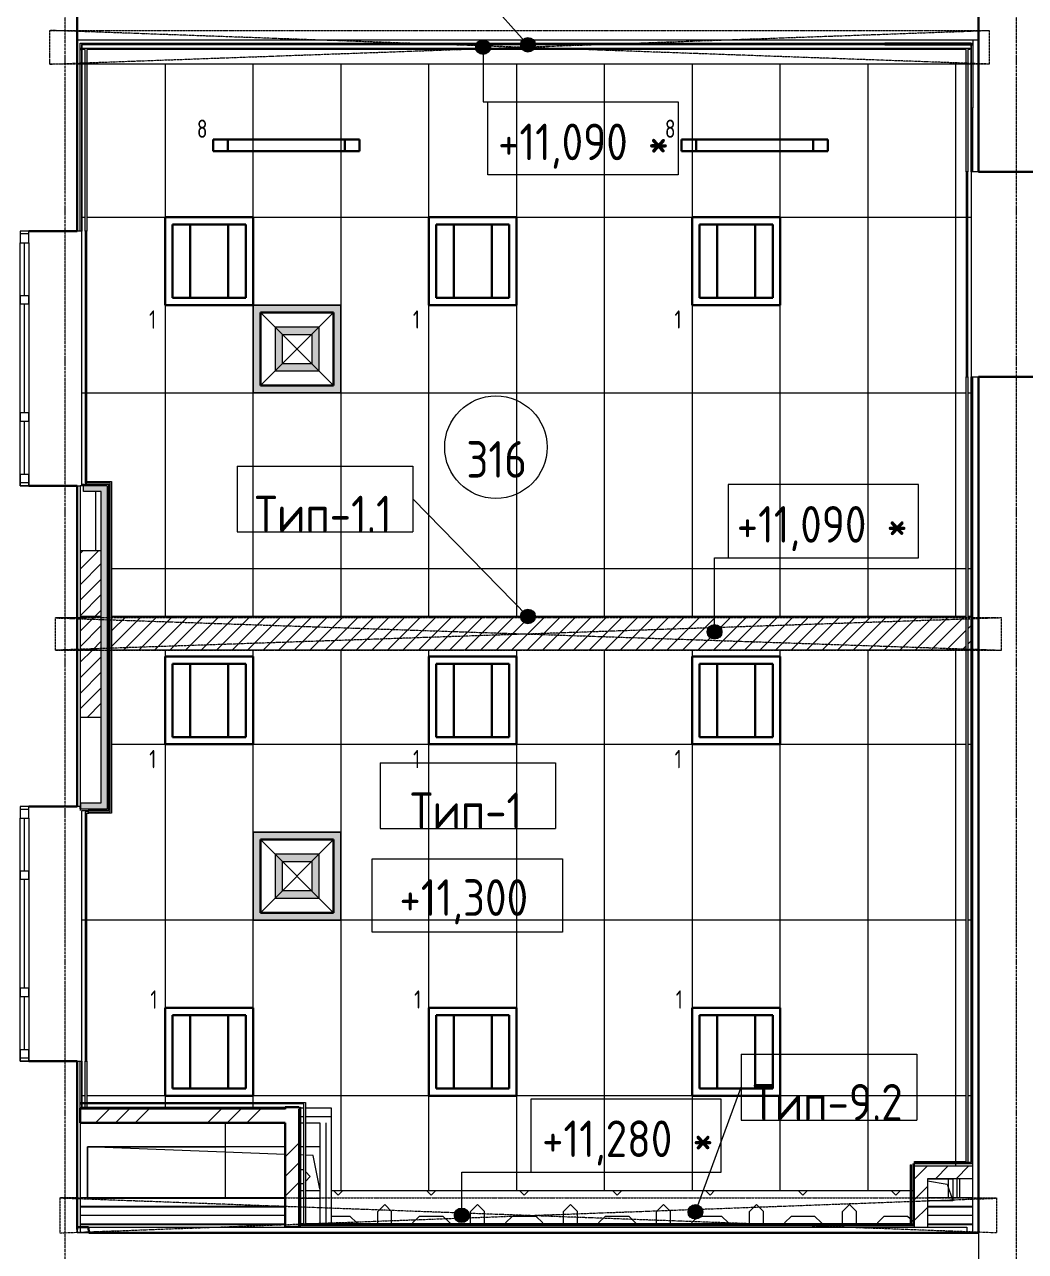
# Model space of a CAD drawing. Header units: millimetres. Extents: x -10438 to 68527, y -5058 to 44223.
# Drawn here: x -6778 to 60, y 20443 to 28824 of the extents above; entities that cross this region are included whole.
import ezdxf

# ---------------------------------------------------------------- set-up
doc = ezdxf.new("R2010")
doc.units = ezdxf.units.MM
for name, pattern in [('ADSK_Линия сетки', [25, 20, -2.5, 0, -2.5]), ('ADSK_Штрих_ш3 п1_5', [4.5, 3, -1.5]), ('ADSK_Штрихпунктирная 2 точки_ш15 п1_5 п1_5 п1_5', [19.5, 15, -1.5, 0, -1.5, 0, -1.5])]:
    doc.linetypes.add(name, pattern=pattern)
for name, color, linetype, lineweight in [('_ Окна', 7, 'Continuous', 9), ('Аннотация', 7, 'Continuous', 20), ('Каркас', 7, 'Continuous', 18), ('Марки', 7, 'Continuous', 20), ('Марки помещений', 7, 'Continuous', 20), ('Обобщенные модели', 7, 'Continuous', 18), ('Окна', 7, 'Continuous', 9), ('Оси', 7, 'Continuous', 9), ('Отметки', 7, 'Continuous', 9), ('Перекрытие', 7, 'Continuous', 18), ('Потолки', 7, 'Continuous', 9), ('Потолки штриховка', 7, 'Continuous', 9), ('Стены внутренние', 7, 'Continuous', 18), ('Стены наружные', 7, 'Continuous', 18), ('Стены несущие', 7, 'Continuous', 30), ('Стены отделка', 7, 'Continuous', 30), ('Стены перегородки', 7, 'Continuous', 30), ('Стены штриховка', 7, 'Continuous', 9), ('Узлы', 7, 'Continuous', 18)]:
    doc.layers.add(name, color=color, linetype=linetype, lineweight=lineweight)
doc.layers.add('Линии', color=7, linetype='Continuous', lineweight=9, true_color=0x00a600)
doc.styles.add('GOST Common_1', font='GOST_Common.ttf', dxfattribs={"width": 0.9, "height": 250})
doc.styles.add('GOST Common_2', font='GOST_Common.ttf', dxfattribs={"width": 0.9, "height": 250})
doc.styles.add('GOST Common_4', font='GOST_Common.ttf', dxfattribs={"width": 0.8, "height": 350})
doc.styles.add('GOST Common_B', font='', dxfattribs={"width": 0.9, "height": 250})
doc.styles.get('GOST Common_B').set_extended_font_data('GOST Common', bold=True)
pattern_1 = [(45, (0, 0), (-381.661, 381.661), []), (45, (134.94, 0), (0, 763.322), []), (45, (-134.94, 0), (0, 763.322), [])]
pattern_2 = [(45, (0, 0), (-53.033, 53.033), [])]
pattern_3 = [(45, (0, 0), (0, 635), [67.352, -381.661]), (0, (47.62, 47.62), (317.5, 317.5), [158.75, -476.25]), (315, (206.38, 47.62), (635, 0), [67.352, -381.661]), (225, (254, 0), (0, -635), [67.352, -381.661]), (0, (47.62, -47.62), (317.5, 317.5), [158.75, -476.25]), (315, (0, 0), (635, 0), [67.352, -381.661]), (90, (396.88, -79.38), (-317.5, 317.5), [158.75, -476.25]), (45, (396.88, 79.38), (0, 635), [67.352, -381.661]), (45, (444.5, -127), (0, 635), [67.352, -381.661]), (90, (492.12, -79.38), (-317.5, 317.5), [158.75, -476.25]), (315, (396.88, -79.38), (635, 0), [67.352, -381.661]), (315, (444.5, 127), (635, 0), [67.352, -381.661])]
pattern_4 = [(45, (0, 0), (-70.7107, 70.7107), [])]

# ---------------------------------------------------------------- blocks, each defined once
blk = doc.blocks.new('GM_Отверстие прямоугольное _в плите_ - Отверстие-1400775-План потолков 3-го этажа')
at = {"layer": 'Обобщенные модели'}
for p, q in [((-75, -47.6), (-75, 125)), ((-75, 125), (75, 125)), ((-75, 95.4), (-75, 125)), ((-75, 125), (54.6, 125)), ((-61.3, -47.6), (-37.5, 87.5)), ((-37.5, 87.5), (75, 125)), ((75, 125), (75, -47.6))]:
    blk.add_line(p, q, dxfattribs=at)
blk = doc.blocks.new('окно трехпол с фрамугой - 1700-2320_h_ _нов_-2116850-План потолков 3-го этажа')
at = {"layer": '_ Окна', "lineweight": 18}
for p, q in [((-870, 75), (-870, 135)), ((-870, 135), (-790, 135)), ((-790, 135), (-790, 75)), ((-430, 75), (-430, 135)), ((-430, 135), (-370, 135)), ((-370, 135), (-370, 75)), ((370, 75), (370, 135)), ((370, 135), (430, 135)), ((430, 135), (430, 75)), ((790, 135), (790, 75)), ((870, 135), (790, 135)), ((870, 75), (870, 135)), ((-790, 75), (-870, 75)), ((-370, 75), (-430, 75)), ((430, 75), (370, 75)), ((790, 75), (870, 75))]:
    blk.add_line(p, q, dxfattribs=at)
at = {"layer": '_ Окна'}
for p, q in [((-850, 75), (-850, 135)), ((-790, 105), (-430, 105)), ((-370, 105), (370, 105)), ((430, 105), (790, 105)), ((850, 75), (850, 135))]:
    blk.add_line(p, q, dxfattribs=at)
at = {"layer": 'Окна'}
for p, q in [((-870, 135), (-870, 75)), ((-790, 135), (-870, 135)), ((-790, 135), (-430, 135)), ((-370, 135), (-430, 135)), ((-370, 135), (370, 135)), ((430, 135), (370, 135)), ((430, 135), (790, 135)), ((870, 135), (790, 135)), ((870, 75), (870, 135)), ((-870, 75), (-790, 75)), ((-430, 75), (-790, 75)), ((-430, 75), (-370, 75)), ((370, 75), (-370, 75)), ((370, 75), (430, 75)), ((790, 75), (430, 75)), ((790, 75), (870, 75))]:
    blk.add_line(p, q, dxfattribs=at)
blk = doc.blocks.new('окно трехпол с фрамугой - 1700-2320_h_ _нов_-2116569-План потолков 3-го этажа')
at = {"layer": '_ Окна', "lineweight": 18}
for p, q in [((-870, 75), (-870, 135)), ((-870, 135), (-790, 135)), ((-790, 135), (-790, 75)), ((-430, 75), (-430, 135)), ((-430, 135), (-370, 135)), ((-370, 135), (-370, 75)), ((370, 75), (370, 135)), ((370, 135), (430, 135)), ((430, 135), (430, 75)), ((790, 135), (790, 75)), ((870, 135), (790, 135)), ((870, 75), (870, 135)), ((-790, 75), (-870, 75)), ((-370, 75), (-430, 75)), ((430, 75), (370, 75)), ((790, 75), (870, 75))]:
    blk.add_line(p, q, dxfattribs=at)
at = {"layer": '_ Окна'}
for p, q in [((-850, 75), (-850, 135)), ((-790, 105), (-430, 105)), ((-370, 105), (370, 105)), ((430, 105), (790, 105)), ((850, 75), (850, 135))]:
    blk.add_line(p, q, dxfattribs=at)
at = {"layer": 'Окна'}
for p, q in [((-870, 135), (-870, 75)), ((-790, 135), (-870, 135)), ((-790, 135), (-430, 135)), ((-370, 135), (-430, 135)), ((-370, 135), (370, 135)), ((430, 135), (370, 135)), ((430, 135), (790, 135)), ((870, 135), (790, 135)), ((870, 75), (870, 135)), ((-870, 75), (-790, 75)), ((-430, 75), (-790, 75)), ((-430, 75), (-370, 75)), ((370, 75), (-370, 75)), ((370, 75), (430, 75)), ((790, 75), (430, 75)), ((790, 75), (870, 75))]:
    blk.add_line(p, q, dxfattribs=at)
blk = doc.blocks.new('ADSK_Балка_Двутавр_ТипБ_АСТО20-93 - б2 120Х270н-2533727-План потолков 3-го этажа')
at = {"layer": 'Каркас'}
for p, q in [((-2676.1, 2.7), (-2986.1, 2.7)), ((3111.7, 2.7), (1711.7, 2.7)), ((-2676.1, -2.8), (-2986.1, -2.8)), ((3111.7, -2.8), (1711.7, -2.8))]:
    blk.add_line(p, q, dxfattribs=at)
blk = doc.blocks.new('ADSK_Балка_Двутавр_ТипБ_АСТО20-93 - б2 120Х270н-2533728-План потолков 3-го этажа')
at = {"layer": 'Каркас'}
for p, q in [((-2676.1, 2.7), (-2986.1, 2.7)), ((-2568.1, 2.7), (-2576.1, 2.7)), ((3111.7, 2.7), (1711.7, 2.7)), ((-2676.1, -2.8), (-2986.1, -2.8)), ((3111.7, -2.8), (1711.7, -2.8))]:
    blk.add_line(p, q, dxfattribs=at)
blk = doc.blocks.new('GM_Отверстие прямоугольное _в плите_ - Отверстие-6226365-План потолков 3-го этажа')
at = {"layer": 'Обобщенные модели'}
for p, q in [((-689, 175), (-787.4, 175)), ((-656, 175), (-679, 175)), ((800, 175), (-550, 175)), ((800, -175), (800, 175)), ((800, 172.6), (800, -175)), ((-787.4, 111.8), (-741.7, -116.7)), ((-741.7, -116.7), (-689, -118.7)), ((-679, -119), (-656, -119.9)), ((-550, -123.9), (800, -175)), ((-787.4, -175), (-689, -175)), ((-679, -175), (-656, -175)), ((-550, -175), (800, -175)), ((800, -175), (-140.8, -175))]:
    blk.add_line(p, q, dxfattribs=at)
blk = doc.blocks.new('ADSK_Марка_Помещение_ОдноЗначение - Номер-159740-План потолков 3-го этажа')
at = {"layer": 'Марки помещений'}
blk.add_circle((0, 0), 3.5, dxfattribs=at)
blk = doc.blocks.new('Высотные отметки - Рамка-12095-План потолков 3-го этажа')
at = {"layer": 'Аннотация'}
for p, q in [((-6.5, 0), (-6.5, 5)), ((-6.5, 5), (6.5, 5)), ((6.5, 5), (6.5, 0)), ((6.5, 0), (-6.5, 0))]:
    blk.add_line(p, q, dxfattribs=at)
blk = doc.blocks.new('ADSK_Марка_Потолок - ADSK_Марка и Смещение от уровня-155896-План потолков 3-го этажа')
at = {"layer": 'Марки'}
for p, q in [((-6, 4.5), (-6, 0)), ((-6, 4.5), (6, 4.5)), ((6, 4.5), (6, 0)), ((-6, 0), (6, 0))]:
    blk.add_line(p, q, dxfattribs=at)

msp = doc.modelspace()

# ---------------------------------------------------------------- hatches: boundary and pattern name
at = {"layer": 'Марки'}
h = msp.add_hatch(color=256, dxfattribs=at)
edge = h.paths.add_edge_path()
edge.add_arc((-3338.894, 28685.307), 50, 0, 360)
h = msp.add_hatch(color=256, dxfattribs=at)
edge = h.paths.add_edge_path()
edge.add_arc((-3338.894, 24780.571), 50, 0, 360)
h = msp.add_hatch(color=256, dxfattribs=at)
edge = h.paths.add_edge_path()
edge.add_arc((-2195.234, 20713.986), 50, 0, 360)
at = {"layer": 'Отметки'}
h = msp.add_hatch(color=256, dxfattribs=at)
edge = h.paths.add_edge_path()
edge.add_arc((-3645.584, 28669.214), 50, 0, 360)
h = msp.add_hatch(color=256, dxfattribs=at)
edge = h.paths.add_edge_path()
edge.add_arc((-2063.582, 24675.612), 50, 0, 360)
h = msp.add_hatch(color=256, dxfattribs=at)
edge = h.paths.add_edge_path()
edge.add_arc((-3791.306, 20690.136), 50, 0, 360)
at = {"layer": 'Потолки штриховка', "lineweight": 18}
h = msp.add_hatch(dxfattribs=at)
h.set_pattern_fill('FP_15', color=256, style=0, pattern_type=2)
h.set_pattern_definition([(90, (-3416.2, 25107.3), (600, -4e-14), []), (0, (-3416.2, 25107.3), (0, -1200), [])])
h.paths.add_polyline_path([(-698, 21042.136), (-698, 21028.136), (-300, 21028.136), (-300, 21042.136), (-696.418, 21042.136)])
h.paths.add_polyline_path([(-718, 20860.136), (-710, 20860.136), (-710, 21042.136), (-698, 21042.136), (-698, 21058.136), (-345, 21058.136), (-345, 24550.571), (-6183.413, 24550.571), (-6183.413, 23436.794), (-6352.788, 23436.794), (-6352.788, 21461.201), (-4858.788, 21461.201), (-4858.788, 21422.201), (-4680.435, 21422.201), (-4680.435, 20860.136), (-728, 20860.136), (-728, 21034.136), (-718, 21034.136), (-718, 20940.136)])
h.paths.add_polyline_path([(-310, 21052.136), (-312, 21054.136), (-312, 21052.136)])
h.paths.add_polyline_path([(-312, 21054.136), (-312, 24550.571), (-335, 24550.571), (-335, 21054.136), (-327.308, 21054.136)])
h.paths.add_polyline_path([(-4868.788, 21422.201), (-4868.788, 21451.201), (-6352.788, 21451.201), (-6352.788, 21428.201), (-4893.788, 21428.201), (-4893.788, 21426.201), (-4891.788, 21426.201), (-4891.788, 21422.201)])
h.paths.add_polyline_path([(-6385.788, 21428.201), (-6362.788, 21428.201), (-6362.788, 21451.201), (-6385.788, 21451.201)])
h.paths.add_polyline_path([(-6385.788, 21426.201), (-6385.788, 21428.201), (-6387.788, 21426.201)])
h.paths.add_polyline_path([(-6362.788, 21461.201), (-6362.788, 23446.794), (-6193.413, 23446.794), (-6193.413, 24550.571), (-6201.413, 24550.571), (-6201.413, 23456.794), (-6203.413, 23456.794), (-6204.416, 23454.794), (-6385.788, 23454.794), (-6385.788, 21461.201)])
h.paths.add_polyline_path([(-312, 24780.571), (-312, 28553.534), (-335, 28553.534), (-335, 24780.571), (-327.308, 24780.571)])
h.paths.add_polyline_path([(-6183.413, 24780.571), (-345, 24780.571), (-345, 28553.534), (-6352.788, 28553.534), (-6352.788, 25703.256), (-6183.413, 25703.256), (-6183.413, 25113.634)])
h.paths.add_polyline_path([(-6193.413, 24780.571), (-6193.413, 25693.256), (-6362.788, 25693.256), (-6362.788, 28553.534), (-6385.788, 28553.534), (-6385.788, 25685.256), (-6203.413, 25685.256), (-6203.413, 25683.256), (-6201.413, 25683.256), (-6201.413, 24780.571)])
at = {"layer": 'Потолки штриховка', "lineweight": 18, "true_color": 0x787878}
h = msp.add_hatch(dxfattribs=at)
h.set_pattern_fill('FP_50', color=8, style=0, pattern_type=2)
h.set_pattern_definition(pattern_2)
h.paths.add_polyline_path([(-6397.788, 24090.571), (-6253.413, 24090.571), (-6253.413, 24550.571), (-6397.788, 24550.571), (-6397.788, 24549.077)])
h.paths.add_polyline_path([(-6397.788, 24780.571), (-6253.413, 24780.571), (-6253.413, 25230.571), (-6397.788, 25230.571), (-6397.788, 25113.634)])
h = msp.add_hatch(dxfattribs=at)
h.set_pattern_fill('FP_50', color=8, style=0, pattern_type=2)
h.set_pattern_definition(pattern_2)
h.paths.add_polyline_path([(-6397.788, 24550.571), (-6253.413, 24550.571), (-6253.413, 24780.571), (-6397.788, 24780.571)])
h.paths.add_polyline_path([(-313.417, 24550.571), (-312, 24550.571), (-312, 24780.571), (-335, 24780.571), (-335, 24550.571), (-327.308, 24550.571)])
h.paths.add_polyline_path([(-6201.413, 24550.571), (-6193.413, 24550.571), (-6193.413, 24780.571), (-6201.413, 24780.571), (-6201.413, 24671.449)])
h.paths.add_polyline_path([(-1050.043, 24550.571), (-345, 24550.571), (-345, 24780.571), (-6183.413, 24780.571), (-6183.413, 24550.571), (-1446.959, 24550.571)])
at = {"layer": 'Потолки штриховка', "lineweight": 18}
h = msp.add_hatch(dxfattribs=at)
h.set_pattern_fill('FP_53', color=256, style=0, pattern_type=2)
h.set_pattern_definition(pattern_3)
h.paths.add_polyline_path([(-4868.788, 20860.136), (-4868.788, 21160.136), (-4891.788, 21160.136), (-4891.788, 20860.136)])
h.paths.add_polyline_path([(-4760.435, 20860.136), (-4760.435, 21160.136), (-4858.788, 21160.136), (-4858.788, 20860.136)])
h = msp.add_hatch(dxfattribs=at)
h.set_pattern_fill('FP_53', color=256, style=0, pattern_type=2)
h.set_pattern_definition(pattern_3)
h.paths.add_polyline_path([(-710, 20628.654), (-710, 20860.136), (-718, 20860.136), (-718, 20628.654)])
h.paths.add_polyline_path([(-1050.043, 20635.136), (-728, 20635.136), (-728, 20860.136), (-4680.435, 20860.136), (-4680.435, 20635.136), (-1323, 20635.136)])
h.paths.add_polyline_path([(-4868.788, 20635.136), (-4868.788, 20860.136), (-4891.788, 20860.136), (-4891.788, 20635.136)])
h.paths.add_polyline_path([(-4760.435, 20635.136), (-4760.435, 20860.136), (-4858.788, 20860.136), (-4858.788, 20635.136)])
at = {"layer": 'Стены внутренние'}
for points in [[(-6293.417, 25633.256), (-6253.413, 25633.256), (-6253.413, 25673.256), (-6373.918, 25673.256), (-6373.918, 25633.256)], [(-6213.413, 23506.794), (-6213.413, 25673.256), (-6253.413, 25673.256), (-6253.413, 23506.794)], [(-6253.413, 23466.794), (-6213.413, 23466.794), (-6213.413, 23506.794), (-6394.252, 23506.794), (-6394.252, 23466.794)]]:
    msp.add_hatch(color=256, dxfattribs=at).paths.add_polyline_path(points)
at = {"layer": 'Стены внутренние', "lineweight": 9}
h = msp.add_hatch(dxfattribs=at)
h.set_pattern_fill('FP_1', color=256, style=0, pattern_type=2)
h.set_pattern_definition(pattern_1)
h.paths.add_polyline_path([(-5025.082, 21322.201), (-4997.788, 21322.201), (-4997.788, 21416.201), (-6352.788, 21422.201), (-6355.488, 21416.201), (-6385.788, 21416.201), (-6385.788, 21422.201), (-6397.788, 21422.201), (-6397.788, 21322.201), (-5386.449, 21322.201)])
h = msp.add_hatch(dxfattribs=at)
h.set_pattern_fill('FP_1', color=256, style=0, pattern_type=2)
h.set_pattern_definition(pattern_1)
h.paths.add_polyline_path([(-4901.722, 20612.201), (-4897.788, 20616.136), (-4897.788, 20622.136), (-4903.788, 20622.136), (-4903.788, 20633.76), (-4897.788, 20635.136), (-4897.788, 21416.201), (-4903.788, 21416.201), (-4903.788, 21428.201), (-4997.788, 21428.201), (-4997.788, 20612.201), (-4903.788, 20612.201)])
at = {"layer": 'Стены внутренние', "lineweight": 9, "true_color": 0x005b00}
h = msp.add_hatch(dxfattribs=at)
h.set_pattern_fill('FP_4', color=98, style=0, pattern_type=2)
h.set_pattern_definition(pattern_4)
h.paths.add_polyline_path([(-698, 20940.136), (-300, 20940.136), (-300.613, 21028.136), (-698, 21028.136), (-698, 21014.138)])
h = msp.add_hatch(dxfattribs=at)
h.set_pattern_fill('FP_4', color=98, style=0, pattern_type=2)
h.set_pattern_definition(pattern_4)
h.paths.add_polyline_path([(-698, 20610.136), (-610, 20610.136), (-610, 20940.136), (-698, 20940.136), (-698, 20620.136)])
at = {"layer": 'Узлы', "true_color": 0x939393}
h = msp.add_hatch(color=252, dxfattribs=at)
h.paths.add_polyline_path([(-5216.225, 26307.307), (-4616.225, 26307.307), (-4616.225, 26907.307), (-5216.225, 26907.307), (-5216.225, 26357.307)])
h.paths.add_polyline_path([(-4666.225, 26357.307), (-5166.225, 26357.307), (-5166.225, 26857.307), (-4666.225, 26857.307), (-4666.225, 26426.853)])
h.paths.add_polyline_path([(-5066.225, 26457.307), (-4766.225, 26457.307), (-4766.225, 26757.307), (-5066.225, 26757.307), (-5066.225, 26507.307)])
h.paths.add_polyline_path([(-5016.225, 26507.307), (-5016.225, 26707.307), (-4816.225, 26707.307), (-4816.225, 26507.307)])
h = msp.add_hatch(color=252, dxfattribs=at)
h.paths.add_polyline_path([(-5216.225, 22707.307), (-4616.225, 22707.307), (-4616.225, 23307.307), (-5216.225, 23307.307), (-5216.225, 22757.307)])
h.paths.add_polyline_path([(-5166.225, 22757.307), (-5166.225, 23257.307), (-4666.225, 23257.307), (-4666.225, 22757.307)])
h.paths.add_polyline_path([(-4816.225, 22857.307), (-4766.225, 22857.307), (-4766.225, 23157.307), (-5066.225, 23157.307), (-5066.225, 22857.307), (-5016.225, 22857.307)])
h.paths.add_polyline_path([(-5016.225, 22907.307), (-5016.225, 23107.307), (-4816.225, 23107.307), (-4816.225, 22907.307)])

# ---------------------------------------------------------------- linework, layer by layer
at = {"layer": 'Каркас', "color": 8, "linetype": 'ADSK_Штрих_ш3 п1_5', "lineweight": 9, "true_color": 0x808080}
for p, q in [((-6362.788, 28553.534), (-6385.788, 28553.534)), ((-345, 28553.534), (-6352.788, 28553.534)), ((-312, 28553.534), (-335, 28553.534)), ((-6293.417, 25633.256), (-6293.417, 25230.571)), ((-6253.413, 24780.571), (-6397.788, 24780.571)), ((-6193.413, 24780.571), (-6201.413, 24780.571)), ((-345, 24780.571), (-6183.413, 24780.571)), ((-312, 24780.571), (-335, 24780.571)), ((-6253.413, 24550.571), (-6397.788, 24550.571)), ((-6193.413, 24550.571), (-6201.413, 24550.571)), ((-345, 24550.571), (-6183.413, 24550.571)), ((-312, 24550.571), (-335, 24550.571)), ((-5406.959, 21322.201), (-5406.959, 20810.136)), ((-466.959, 20810.136), (-466.959, 20940.136)), ((-4997.788, 20810.136), (-6397.788, 20810.136)), ((-300, 20810.136), (-610, 20810.136)), ((-4997.788, 20690.136), (-6397.788, 20690.136)), ((-4997.788, 20690.136), (-6397.788, 20690.136)), ((-300, 20690.136), (-610, 20690.136)), ((-300, 20690.136), (-610, 20690.136))]:
    msp.add_line(p, q, dxfattribs=at)
at = {"layer": 'Линии', "color": 7, "linetype": 'ADSK_Штрихпунктирная 2 точки_ш15 п1_5 п1_5 п1_5'}
for p, q in [((-6604.651, 28783.534), (-188.155, 28783.534)), ((-6604.651, 28553.534), (-6604.651, 28783.534)), ((-6604.651, 28553.534), (-188.155, 28783.534)), ((-188.155, 28553.534), (-6604.651, 28783.534)), ((-188.155, 28783.534), (-188.155, 28553.534)), ((-188.155, 28553.534), (-6604.651, 28553.534)), ((-6366.225, 24770.571), (-6566.225, 24770.571)), ((-6566.225, 24550.571), (-6566.225, 24770.571)), ((-6566.225, 24770.571), (-103.725, 24550.571)), ((-103.725, 24770.571), (-6566.225, 24550.571)), ((-103.725, 24770.571), (-6566.225, 24770.571)), ((-103.725, 24550.571), (-103.725, 24770.571)), ((-6366.225, 24550.571), (-6566.225, 24550.571)), ((-6566.225, 24550.571), (-103.725, 24550.571)), ((-6417.788, 20810.136), (-6537.788, 20810.136)), ((-6537.788, 20810.136), (-6537.788, 20570.136)), ((-6537.788, 20810.136), (-137.788, 20810.136)), ((-6537.788, 20570.136), (-142.173, 20807.01)), ((-137.788, 20570.136), (-6533.403, 20807.01)), ((-137.788, 20810.136), (-137.788, 20570.136))]:
    msp.add_line(p, q, dxfattribs=at)
at = {"layer": 'Линии', "color": 5, "lineweight": 30, "true_color": 0x0000ff}
for p, q in [((-5490, 27959.027), (-5490, 28039.027)), ((-5490, 28039.027), (-4490, 28039.027)), ((-5390, 27959.027), (-5390, 28039.027)), ((-4590, 28039.027), (-4590, 27959.027)), ((-4490, 28039.027), (-4490, 27959.027)), ((-2290, 27959.027), (-2290, 28039.027)), ((-2290, 28039.027), (-1290, 28039.027)), ((-2190, 27959.027), (-2190, 28039.027)), ((-1390, 28039.027), (-1390, 27959.027)), ((-1290, 28039.027), (-1290, 27959.027)), ((-4490, 27959.027), (-5490, 27959.027)), ((-1290, 27959.027), (-2290, 27959.027)), ((-5816.225, 27507.307), (-5216.225, 27507.307)), ((-5816.225, 26907.307), (-5816.225, 27507.307)), ((-5216.225, 27507.307), (-5216.225, 26907.307)), ((-2216.225, 27507.307), (-1616.225, 27507.307)), ((-2216.225, 26907.307), (-2216.225, 27507.307)), ((-1616.225, 27507.307), (-1616.225, 26907.307)), ((-5266.225, 27457.307), (-5766.225, 27457.307)), ((-5766.225, 27457.307), (-5766.225, 26957.307)), ((-5646.225, 27457.307), (-5646.225, 26957.307)), ((-5386.225, 27457.307), (-5386.225, 26957.307)), ((-5266.225, 26957.307), (-5266.225, 27457.307)), ((-1666.225, 27457.307), (-2166.225, 27457.307)), ((-2166.225, 27457.307), (-2166.225, 26957.307)), ((-2046.225, 27457.307), (-2046.225, 26957.307)), ((-1786.225, 27457.307), (-1786.225, 26957.307)), ((-1666.225, 26957.307), (-1666.225, 27457.307)), ((-5216.225, 26907.307), (-5816.225, 26907.307)), ((-5766.225, 26957.307), (-5266.225, 26957.307)), ((-1616.225, 26907.307), (-2216.225, 26907.307)), ((-2166.225, 26957.307), (-1666.225, 26957.307)), ((-4666.225, 26857.307), (-5166.225, 26857.307)), ((-5166.225, 26857.307), (-5166.225, 26357.307)), ((-4666.225, 26357.307), (-4666.225, 26857.307)), ((-5166.225, 26357.307), (-4666.225, 26357.307)), ((-5816.225, 24507.307), (-5216.225, 24507.307)), ((-5816.225, 23907.307), (-5816.225, 24507.307)), ((-5216.225, 24507.307), (-5216.225, 23907.307)), ((-4016.225, 24507.307), (-3416.225, 24507.307)), ((-4016.225, 23907.307), (-4016.225, 24507.307)), ((-3416.225, 24507.307), (-3416.225, 23907.307)), ((-2216.225, 24507.307), (-1616.225, 24507.307)), ((-2216.225, 23907.307), (-2216.225, 24507.307)), ((-1616.225, 24507.307), (-1616.225, 23907.307)), ((-5266.225, 24457.307), (-5766.225, 24457.307)), ((-5766.225, 24457.307), (-5766.225, 23957.307)), ((-5646.225, 24457.307), (-5646.225, 23957.307)), ((-5386.225, 24457.307), (-5386.225, 23957.307)), ((-5266.225, 23957.307), (-5266.225, 24457.307)), ((-3466.225, 24457.307), (-3966.225, 24457.307)), ((-3966.225, 24457.307), (-3966.225, 23957.307)), ((-3846.225, 24457.307), (-3846.225, 23957.307)), ((-3586.225, 24457.307), (-3586.225, 23957.307)), ((-3466.225, 23957.307), (-3466.225, 24457.307)), ((-1666.225, 24457.307), (-2166.225, 24457.307)), ((-2166.225, 24457.307), (-2166.225, 23957.307)), ((-2046.225, 24457.307), (-2046.225, 23957.307)), ((-1786.225, 24457.307), (-1786.225, 23957.307)), ((-1666.225, 23957.307), (-1666.225, 24457.307)), ((-5216.225, 23907.307), (-5816.225, 23907.307)), ((-5766.225, 23957.307), (-5266.225, 23957.307)), ((-3416.225, 23907.307), (-4016.225, 23907.307)), ((-3966.225, 23957.307), (-3466.225, 23957.307)), ((-1616.225, 23907.307), (-2216.225, 23907.307)), ((-2166.225, 23957.307), (-1666.225, 23957.307)), ((-4666.225, 23257.307), (-5166.225, 23257.307)), ((-5166.225, 23257.307), (-5166.225, 22757.307)), ((-4666.225, 22757.307), (-4666.225, 23257.307)), ((-5166.225, 22757.307), (-4666.225, 22757.307)), ((-5816.225, 22107.307), (-5216.225, 22107.307)), ((-5816.225, 21507.307), (-5816.225, 22107.307)), ((-5266.225, 22057.307), (-5766.225, 22057.307)), ((-5766.225, 22057.307), (-5766.225, 21557.307)), ((-5646.225, 22057.307), (-5646.225, 21557.307)), ((-5386.225, 22057.307), (-5386.225, 21557.307)), ((-5266.225, 21557.307), (-5266.225, 22057.307)), ((-5216.225, 22107.307), (-5216.225, 21507.307)), ((-2216.225, 22107.307), (-1616.225, 22107.307)), ((-2216.225, 21507.307), (-2216.225, 22107.307)), ((-1666.225, 22057.307), (-2166.225, 22057.307)), ((-2166.225, 22057.307), (-2166.225, 21557.307)), ((-2046.225, 22057.307), (-2046.225, 21557.307)), ((-1786.225, 22057.307), (-1786.225, 21557.307)), ((-1666.225, 21557.307), (-1666.225, 22057.307)), ((-1616.225, 22107.307), (-1616.225, 21507.307)), ((-5766.225, 21557.307), (-5266.225, 21557.307)), ((-2166.225, 21557.307), (-1666.225, 21557.307)), ((-5216.225, 21507.307), (-5816.225, 21507.307)), ((-1616.225, 21507.307), (-2216.225, 21507.307))]:
    msp.add_line(p, q, dxfattribs=at)
at = {"layer": 'Линии', "color": 1, "lineweight": 30, "true_color": 0xff0000}
for p, q in [((-4016.225, 27507.307), (-3416.225, 27507.307)), ((-4016.225, 26907.307), (-4016.225, 27507.307)), ((-3416.225, 27507.307), (-3416.225, 26907.307)), ((-3466.225, 27457.307), (-3966.225, 27457.307)), ((-3966.225, 27457.307), (-3966.225, 26957.307)), ((-3846.225, 27457.307), (-3846.225, 26957.307)), ((-3586.225, 27457.307), (-3586.225, 26957.307)), ((-3466.225, 26957.307), (-3466.225, 27457.307)), ((-3416.225, 26907.307), (-4016.225, 26907.307)), ((-3966.225, 26957.307), (-3466.225, 26957.307)), ((-4016.225, 22107.307), (-3416.225, 22107.307)), ((-4016.225, 21507.307), (-4016.225, 22107.307)), ((-3466.225, 22057.307), (-3966.225, 22057.307)), ((-3966.225, 22057.307), (-3966.225, 21557.307)), ((-3846.225, 22057.307), (-3846.225, 21557.307)), ((-3586.225, 22057.307), (-3586.225, 21557.307)), ((-3466.225, 21557.307), (-3466.225, 22057.307)), ((-3416.225, 22107.307), (-3416.225, 21507.307)), ((-3966.225, 21557.307), (-3466.225, 21557.307)), ((-3416.225, 21507.307), (-4016.225, 21507.307))]:
    msp.add_line(p, q, dxfattribs=at)
at = {"layer": 'Линии', "color": 7, "lineweight": 18}
for p, q in [((-5216.225, 26907.307), (-4616.225, 26907.307)), ((-5216.225, 26307.307), (-5216.225, 26907.307)), ((-4616.225, 26907.307), (-4616.225, 26307.307)), ((-5166.225, 26857.307), (-4666.225, 26357.307)), ((-4666.225, 26857.307), (-5166.225, 26357.307)), ((-4616.225, 26307.307), (-5216.225, 26307.307)), ((-5216.225, 23307.307), (-4616.225, 23307.307)), ((-5216.225, 22707.307), (-5216.225, 23307.307)), ((-4616.225, 23307.307), (-4616.225, 22707.307)), ((-5166.225, 23257.307), (-4666.225, 22757.307)), ((-4666.225, 23257.307), (-5166.225, 22757.307)), ((-4616.225, 22707.307), (-5216.225, 22707.307))]:
    msp.add_line(p, q, dxfattribs=at)
at = {"layer": 'Линии', "color": 7}
for p, q in [((-4616.225, 26907.307), (-5216.225, 26907.307)), ((-5216.225, 26907.307), (-5216.225, 26307.307)), ((-4616.225, 26307.307), (-4616.225, 26907.307)), ((-5166.225, 26357.307), (-5166.225, 26857.307)), ((-5166.225, 26857.307), (-4666.225, 26857.307)), ((-4666.225, 26857.307), (-4666.225, 26357.307)), ((-5066.225, 26757.307), (-5066.225, 26457.307)), ((-4766.225, 26757.307), (-5066.225, 26757.307)), ((-4766.225, 26457.307), (-4766.225, 26757.307)), ((-5016.225, 26707.307), (-4816.225, 26707.307)), ((-5016.225, 26507.307), (-5016.225, 26707.307)), ((-4816.225, 26707.307), (-4816.225, 26507.307)), ((-4816.225, 26507.307), (-5016.225, 26507.307)), ((-5066.225, 26457.307), (-4766.225, 26457.307)), ((-4666.225, 26357.307), (-5166.225, 26357.307)), ((-5216.225, 26307.307), (-4616.225, 26307.307)), ((-4616.225, 23307.307), (-5216.225, 23307.307)), ((-5216.225, 23307.307), (-5216.225, 22707.307)), ((-4616.225, 22707.307), (-4616.225, 23307.307)), ((-5166.225, 22757.307), (-5166.225, 23257.307)), ((-5166.225, 23257.307), (-4666.225, 23257.307)), ((-4666.225, 23257.307), (-4666.225, 22757.307)), ((-5066.225, 23157.307), (-5066.225, 22857.307)), ((-4766.225, 23157.307), (-5066.225, 23157.307)), ((-4766.225, 22857.307), (-4766.225, 23157.307)), ((-5016.225, 23107.307), (-4816.225, 23107.307)), ((-5016.225, 22907.307), (-5016.225, 23107.307)), ((-4816.225, 23107.307), (-4816.225, 22907.307)), ((-4816.225, 22907.307), (-5016.225, 22907.307)), ((-5066.225, 22857.307), (-4766.225, 22857.307)), ((-4666.225, 22757.307), (-5166.225, 22757.307)), ((-5216.225, 22707.307), (-4616.225, 22707.307))]:
    msp.add_line(p, q, dxfattribs=at)
at = {"layer": 'Марки'}
for p, q in [((-3338.894, 28685.307), (-4038.313, 29469.043)), ((-3338.894, 24780.571), (-4126.276, 25583.137)), ((-2195.234, 20713.986), (-1881.184, 21565.344))]:
    msp.add_line(p, q, dxfattribs=at)
for centre in [(-3338.894, 28685.307), (-3338.894, 24780.571), (-2195.234, 20713.986)]:
    msp.add_circle(centre, 50, dxfattribs=at)
at = {"layer": 'Оси', "linetype": 'ADSK_Линия сетки'}
for p, q in [((-0.435, -4258.205), (-0.435, 44222.998)), ((-6500.435, -4258.205), (-6500.435, 44110.064))]:
    msp.add_line(p, q, dxfattribs=at)
at = {"layer": 'Отметки', "lineweight": 20}
for p, q in [((-3645.584, 28669.214), (-3645.584, 28296.446)), ((-3645.584, 28296.446), (-2963.723, 28296.446)), ((-2063.582, 25181.865), (-1321.829, 25181.865)), ((-2063.582, 24675.612), (-2063.582, 25181.865)), ((-3791.306, 20984.704), (-2669.283, 20984.704)), ((-3791.306, 20690.136), (-3791.306, 20984.704))]:
    msp.add_line(p, q, dxfattribs=at)
at = {"layer": 'Отметки'}
for centre in [(-3645.584, 28669.214), (-2063.582, 24675.612), (-3791.306, 20690.136)]:
    msp.add_circle(centre, 50, dxfattribs=at)
at = {"layer": 'Перекрытие'}
msp.add_line((-410, 20940.136), (-410, 20810.136), dxfattribs=at)
at = {"layer": 'Потолки'}
for p, q in [((-6362.788, 28553.534), (-6385.788, 28553.534)), ((-345, 28553.534), (-6352.788, 28553.534)), ((-312, 28553.534), (-335, 28553.534)), ((-6397.788, 25230.571), (-6253.413, 25230.571)), ((-6397.788, 24780.571), (-6253.413, 24780.571)), ((-6201.413, 24780.571), (-6193.413, 24780.571)), ((-6183.413, 24780.571), (-345, 24780.571)), ((-335, 24780.571), (-312, 24780.571)), ((-6253.413, 24550.571), (-6397.788, 24550.571)), ((-6193.413, 24550.571), (-6201.413, 24550.571)), ((-345, 24550.571), (-6183.413, 24550.571)), ((-312, 24550.571), (-335, 24550.571)), ((-6253.413, 24090.571), (-6397.788, 24090.571)), ((-4868.788, 21422.201), (-4891.788, 21422.201)), ((-4680.435, 21422.201), (-4858.788, 21422.201)), ((-4680.435, 21362.201), (-4680.435, 21422.201)), ((-4891.788, 21160.136), (-4868.788, 21160.136)), ((-4858.788, 21160.136), (-4760.435, 21160.136)), ((-4891.788, 20860.136), (-4868.788, 20860.136)), ((-4858.788, 20860.136), (-4760.435, 20860.136)), ((-4680.435, 20860.136), (-728, 20860.136)), ((-718, 20860.136), (-710, 20860.136)), ((-710, 20628.654), (-718, 20628.654))]:
    msp.add_line(p, q, dxfattribs=at)
at = {"layer": 'Стены внутренние'}
for p, q in [((-345, 27817), (-345, 26417)), ((-335, 26417), (-335, 27817)), ((-6362.788, 27413.256), (-6362.788, 25693.256)), ((-6352.788, 25703.256), (-6352.788, 27413.256)), ((-6362.788, 25693.256), (-6352.788, 25693.256)), ((-6397.788, 23466.794), (-6397.788, 23483.259)), ((-6337.788, 23446.794), (-6362.788, 23446.794)), ((-6362.788, 23446.794), (-6362.788, 21743.259)), ((-6352.788, 23436.794), (-6337.788, 23436.794)), ((-6352.788, 21743.259), (-6352.788, 23436.794)), ((-4868.788, 21362.201), (-4891.788, 21362.201)), ((-4891.788, 21322.201), (-4868.788, 21322.201)), ((-4680.435, 21362.201), (-4858.788, 21362.201)), ((-4858.788, 21322.201), (-4760.435, 21322.201)), ((-4760.435, 21322.201), (-4760.435, 20635.136)), ((-4720.435, 21322.201), (-4720.435, 20635.136)), ((-4680.435, 20635.136), (-4680.435, 21362.201)), ((-728, 21034.136), (-728, 20635.136)), ((-728, 21034.136), (-718, 21034.136)), ((-718, 20635.136), (-718, 21034.136)), ((-390, 20940.136), (-390, 20810.136)), ((-4760.435, 20625.136), (-4760.435, 20622.136)), ((-4720.435, 20625.136), (-4720.435, 20622.136)), ((-4680.435, 20622.136), (-4680.435, 20625.136))]:
    msp.add_line(p, q, dxfattribs=at)
at = {"layer": 'Стены наружные'}
for p, q in [((-312.5, 28697.307), (-900, 28697.307)), ((-900, 28685.307), (-900, 28697.307)), ((-900, 28685.307), (-312.5, 28685.307)), ((-312.5, 28697.307), (-312.5, 28685.307)), ((-312, 28254.648), (-312, 28201.724)), ((-312, 28254.648), (-300, 28254.648)), ((-300, 28201.724), (-300, 28254.648)), ((-300, 28201.724), (-312, 28201.724)), ((-312, 27817), (-312, 26417)), ((-6385.788, 25685.256), (-6385.788, 27413.256)), ((-6385.788, 25673.256), (-6397.788, 25673.256)), ((-6394.252, 23466.794), (-6397.788, 23466.794)), ((-6397.788, 23466.794), (-6397.788, 23454.794)), ((-6385.788, 23454.794), (-6337.788, 23454.794)), ((-6385.788, 21743.259), (-6385.788, 23454.794)), ((-710, 21042.136), (-710, 20622.136)), ((-710, 21042.136), (-698, 21042.136)), ((-698, 20622.136), (-698, 21042.136))]:
    msp.add_line(p, q, dxfattribs=at)
at = {"layer": 'Стены несущие'}
for p, q in [((-260, 27817), (-260, 33915)), ((-6417.788, 29718.253), (-6417.788, 27413.256)), ((120, 27817), (-260, 27817)), ((-6417.788, 27413.256), (-6747.788, 27413.256)), ((-260, 26417), (120, 26417)), ((-260, 26417), (-260, 20570.136)), ((-6747.788, 25673.256), (-6417.788, 25673.256)), ((-6417.788, 25673.256), (-6417.788, 23483.259)), ((-6417.788, 23483.259), (-6747.788, 23483.259)), ((-6747.788, 21743.259), (-6417.788, 21743.259)), ((-6417.788, 21743.259), (-6417.788, 20593.534)), ((-6397.788, 21322.201), (-6397.788, 21422.201)), ((-6397.788, 21422.201), (-4997.788, 21422.201)), ((-4997.788, 21428.201), (-4997.788, 21416.201)), ((-4997.788, 21428.201), (-4903.788, 21428.201)), ((-4903.788, 21416.201), (-4897.788, 21416.201)), ((-4897.788, 21416.201), (-4897.788, 20612.201)), ((-4997.788, 21322.201), (-6397.788, 21322.201)), ((-4997.788, 20612.201), (-4997.788, 21322.201)), ((-6417.788, 20609.975), (-6339.93, 20610.449)), ((-6339.93, 20610.449), (-6339.685, 20570.136)), ((-6339.685, 20570.136), (-260, 20570.136)), ((-4897.788, 20612.201), (-4997.788, 20612.201))]:
    msp.add_line(p, q, dxfattribs=at)
at = {"layer": 'Стены отделка', "lineweight": 9}
for p, q in [((-6397.788, 28697.307), (-300, 28697.307)), ((-6397.788, 28685.307), (-6397.788, 28697.307)), ((-312, 28685.307), (-6385.788, 28685.307)), ((-6385.788, 28685.307), (-6385.788, 28662.307)), ((-6385.788, 28662.307), (-320, 28662.307)), ((-320, 28662.307), (-320, 28652.307)), ((-312, 27817), (-312, 28685.307)), ((-306, 28697.307), (-306, 28685.307)), ((-306, 28685.307), (-300, 28685.307)), ((-300, 28717.307), (-300, 28254.648)), ((-6385.788, 28652.307), (-6385.788, 27413.256)), ((-6362.788, 28652.307), (-6385.788, 28652.307)), ((-6362.788, 27413.256), (-6362.788, 28652.307)), ((-345, 28652.307), (-6352.788, 28652.307)), ((-6352.788, 28652.307), (-6352.788, 27413.256)), ((-345, 27817), (-345, 28652.307)), ((-320, 28652.307), (-335, 28652.307)), ((-335, 28652.307), (-335, 27817)), ((-335, 27817), (-345, 27817)), ((-260, 27817), (-312, 27817)), ((-6385.788, 27413.256), (-6417.788, 27413.256)), ((-6397.788, 27413.256), (-6397.788, 27414.256)), ((-6352.788, 27413.256), (-6362.788, 27413.256)), ((-345, 21058.136), (-345, 26417)), ((-345, 26417), (-335, 26417)), ((-335, 26417), (-335, 21048.136)), ((-312, 26417), (-260, 26417)), ((-312, 21054.136), (-312, 26417)), ((-6417.788, 25673.256), (-6397.788, 25673.256)), ((-6397.788, 25673.256), (-6397.788, 23483.259)), ((-6385.788, 25673.256), (-6385.788, 25685.256)), ((-6385.788, 25685.256), (-6203.413, 25685.256)), ((-6213.413, 25673.256), (-6385.788, 25673.256)), ((-6373.918, 25633.256), (-6373.918, 25673.256)), ((-6352.788, 25693.256), (-6352.788, 25703.256)), ((-6352.788, 25703.256), (-6183.413, 25703.256)), ((-6193.413, 25693.256), (-6352.788, 25693.256)), ((-6213.413, 25673.256), (-6213.413, 23466.794)), ((-6201.413, 25683.256), (-6201.413, 23456.794)), ((-6193.413, 23446.794), (-6193.413, 25693.256)), ((-6183.413, 25703.256), (-6183.413, 23436.794)), ((-6253.413, 25633.256), (-6373.918, 25633.256)), ((-6253.413, 23506.794), (-6253.413, 25633.256)), ((-6397.788, 23483.259), (-6417.788, 23483.259)), ((-6394.252, 23466.794), (-6394.252, 23506.794)), ((-6394.252, 23506.794), (-6253.413, 23506.794)), ((-6394.252, 23466.794), (-6213.413, 23466.794)), ((-6337.788, 23454.794), (-6337.788, 23466.794)), ((-6203.413, 23454.794), (-6337.788, 23454.794)), ((-6337.788, 23446.794), (-6193.413, 23446.794)), ((-6337.788, 23436.794), (-6337.788, 23446.794)), ((-6183.413, 23436.794), (-6337.788, 23436.794)), ((-6417.788, 21743.259), (-6385.788, 21743.259)), ((-6385.788, 21743.259), (-6385.788, 21461.201)), ((-6362.788, 21422.201), (-6362.788, 21743.259)), ((-6362.788, 21743.259), (-6352.788, 21743.259)), ((-6352.788, 21743.259), (-6352.788, 21422.201)), ((-6385.788, 21461.201), (-4858.788, 21461.201)), ((-4858.788, 21461.201), (-4858.788, 20635.136)), ((-6397.788, 21416.201), (-6397.788, 20569.935)), ((-4997.788, 21416.201), (-6397.788, 21416.201)), ((-4868.788, 21451.201), (-6385.788, 21451.201)), ((-6385.788, 21451.201), (-6385.788, 21428.201)), ((-6385.788, 21428.201), (-4997.788, 21428.201)), ((-4903.788, 21428.201), (-4893.788, 21428.201)), ((-4903.788, 20610.136), (-4903.788, 21416.201)), ((-4891.788, 21426.201), (-4891.788, 20622.136)), ((-4868.788, 20635.136), (-4868.788, 21451.201)), ((-698, 21042.136), (-698, 21058.136)), ((-698, 21058.136), (-345, 21058.136)), ((-698, 21054.136), (-312, 21054.136)), ((-335, 21048.136), (-698, 21048.136)), ((-300, 21042.136), (-698, 21042.136)), ((-300, 20570.136), (-300, 21042.136)), ((-698, 21028.136), (-300, 21028.136)), ((-610, 20940.136), (-610, 20610.136)), ((-300, 20940.136), (-610, 20940.136)), ((-4897.788, 20635.136), (-4868.788, 20635.136)), ((-718, 20625.136), (-4897.788, 20625.136)), ((-4891.788, 20622.136), (-698, 20622.136)), ((-4858.788, 20635.136), (-718, 20635.136)), ((-718, 20635.136), (-718, 20625.136)), ((-698, 20610.136), (-698, 20622.136)), ((-6417.788, 20569.935), (-6417.788, 20593.534)), ((-6397.788, 20569.935), (-6417.788, 20569.935)), ((-6416.225, 20570.136), (-6416.225, 20610.136)), ((-6416.225, 20610.136), (-340, 20610.136)), ((-6339.685, 20570.136), (-6416.225, 20570.136)), ((-340, 20610.136), (-340, 20570.136))]:
    msp.add_line(p, q, dxfattribs=at)
at = {"layer": 'Стены перегородки', "lineweight": 18}
msp.add_line((-260, 28717.307), (-6417.788, 28717.307), dxfattribs=at)
at = {"layer": 'Стены штриховка'}
for p, q in [((-6397.788, 27414.256), (-6397.788, 28685.307)), ((-6397.788, 28662.307), (-6385.788, 28662.307)), ((-306, 28687.307), (-6387.788, 28687.307)), ((-6387.788, 28687.307), (-6387.788, 28662.307)), ((-310, 27817), (-310, 28685.307)), ((-310, 28685.307), (-306, 28685.307)), ((-6397.788, 28652.307), (-6385.788, 28652.307)), ((-6387.788, 28652.307), (-6387.788, 27413.256)), ((-300, 27817), (-300, 28201.724)), ((-310, 21052.136), (-310, 26417)), ((-300, 21042.136), (-300, 26417)), ((-6385.788, 25683.256), (-6201.413, 25683.256)), ((-6203.413, 25685.256), (-6203.413, 23454.794)), ((-6203.413, 25685.256), (-6201.413, 25685.256)), ((-6201.413, 25685.256), (-6201.413, 25683.256)), ((-6201.413, 23456.794), (-6337.788, 23456.794)), ((-6201.413, 23454.794), (-6203.413, 23454.794)), ((-6201.413, 23456.794), (-6201.413, 23454.794)), ((-6397.788, 21416.201), (-6397.788, 21743.259)), ((-6387.788, 21743.259), (-6387.788, 21461.201)), ((-6397.788, 21461.201), (-6385.788, 21461.201)), ((-6397.788, 21451.201), (-6385.788, 21451.201)), ((-6387.788, 21451.201), (-6387.788, 21426.201)), ((-6387.788, 21426.201), (-4997.788, 21426.201)), ((-4891.788, 21426.201), (-4903.788, 21426.201)), ((-4893.788, 21428.201), (-4893.788, 20620.136)), ((-4893.788, 21428.201), (-4891.788, 21428.201)), ((-4891.788, 21428.201), (-4891.788, 21426.201)), ((-698, 21052.136), (-310, 21052.136)), ((-4893.788, 20620.136), (-698, 20620.136)), ((-260, 20570.136), (-260, 20060.136))]:
    msp.add_line(p, q, dxfattribs=at)

# ---------------------------------------------------------------- block references
at = {"layer": 'Каркас', "rotation": 180}
for name, p in [('ADSK_Балка_Двутавр_ТипБ_АСТО20-93 - б2 120Х270н-2533727-План потолков 3-го этажа', (-3286.095, 20750.136)), ('ADSK_Балка_Двутавр_ТипБ_АСТО20-93 - б2 120Х270н-2533728-План потолков 3-го этажа', (-3286.095, 20630.136))]:
    msp.add_blockref(name, p, dxfattribs=at)
at = {"layer": 'Марки', "xscale": 99.99999999999993, "yscale": 99.99999999999993, "zscale": 99.99999999999993}
for p in [(-4726.276, 25358.137), (-3749.522, 23331.634), (-1281.184, 21340.344)]:
    msp.add_blockref('ADSK_Марка_Потолок - ADSK_Марка и Смещение от уровня-155896-План потолков 3-го этажа', p, dxfattribs=at)
at = {"layer": 'Марки помещений', "xscale": 99.99999999999993, "yscale": 99.99999999999993, "zscale": 99.99999999999993}
msp.add_blockref('ADSK_Марка_Помещение_ОдноЗначение - Номер-159740-План потолков 3-го этажа', (-3557.585, 25937.032), dxfattribs=at)
at = {"layer": 'Обобщенные модели'}
for name, p, rotation in [('GM_Отверстие прямоугольное _в плите_ - Отверстие-6226365-План потолков 3-го этажа', (-5547.788, 20982.703), 180), ('GM_Отверстие прямоугольное _в плите_ - Отверстие-1400775-План потолков 3-го этажа', (-562.401, 20864.703), 269.9999999999998)]:
    msp.add_blockref(name, p, dxfattribs=dict(at, rotation=rotation))
at = {"layer": 'Окна', "rotation": 90.0000000000002}
for name, p in [('окно трехпол с фрамугой - 1700-2320_h_ _нов_-2116850-План потолков 3-го этажа', (-6672.788, 26543.256)), ('окно трехпол с фрамугой - 1700-2320_h_ _нов_-2116569-План потолков 3-го этажа', (-6672.788, 22613.259))]:
    msp.add_blockref(name, p, dxfattribs=at)
at = {"layer": 'Отметки', "lineweight": 20, "xscale": 99.99999999999993, "yscale": 99.99999999999993, "zscale": 99.99999999999993, "rotation": 180}
msp.add_blockref('Высотные отметки - Рамка-12095-План потолков 3-го этажа', (-2963.723, 28296.446), dxfattribs=at)
at = {"layer": 'Отметки', "lineweight": 20, "extrusion": (0, 0, -1), "xscale": 99.99999999999993, "yscale": 99.99999999999993, "zscale": 99.99999999999993}
for p in [(1321.829, 25181.865), (2669.283, 20984.704)]:
    msp.add_blockref('Высотные отметки - Рамка-12095-План потолков 3-го этажа', p, dxfattribs=at)
at = {"layer": 'Отметки', "lineweight": 20, "xscale": 99.99999999999993, "yscale": 99.99999999999993, "zscale": 99.99999999999993}
msp.add_blockref('Высотные отметки - Рамка-12095-План потолков 3-го этажа', (-3753.186, 22625.263), dxfattribs=at)

# ---------------------------------------------------------------- texts
at = {"layer": 'Аннотация', "lineweight": 9, "char_height": 125, "width": 175.5, "attachment_point": 5, "line_spacing_factor": 1.022766, "style": 'GOST Common_4'}
for s, insert in [('\\pt180,360,540,720,900,1080,1260,1440,1620,1800,1980,2160,2340,2520,2700,2880,3060,3240,3420,3600,3780,3960,4140,4320,4500,4680,4860,5040,5220,5400,5580,5760;8 ', (-5564.199, 28112.074)), ('\\pt180,360,540,720,900,1080,1260,1440,1620,1800,1980,2160,2340,2520,2700,2880,3060,3240,3420,3600,3780,3960,4140,4320,4500,4680,4860,5040,5220,5400,5580,5760;8 ', (-2367.054, 28112.074)), ('\\pt180,360,540,720,900,1080,1260,1440,1620,1800,1980,2160,2340,2520,2700,2880,3060,3240,3420,3600,3780,3960,4140,4320,4500,4680,4860,5040,5220,5400,5580,5760;1 ', (-5902.797, 26808.731)), ('\\pt180,360,540,720,900,1080,1260,1440,1620,1800,1980,2160,2340,2520,2700,2880,3060,3240,3420,3600,3780,3960,4140,4320,4500,4680,4860,5040,5220,5400,5580,5760;1 ', (-4100.744, 26808.731)), ('\\pt180,360,540,720,900,1080,1260,1440,1620,1800,1980,2160,2340,2520,2700,2880,3060,3240,3420,3600,3780,3960,4140,4320,4500,4680,4860,5040,5220,5400,5580,5760;1 ', (-2313.621, 26808.731)), ('\\pt180,360,540,720,900,1080,1260,1440,1620,1800,1980,2160,2340,2520,2700,2880,3060,3240,3420,3600,3780,3960,4140,4320,4500,4680,4860,5040,5220,5400,5580,5760;1 ', (-5902.076, 23806.263)), ('\\pt180,360,540,720,900,1080,1260,1440,1620,1800,1980,2160,2340,2520,2700,2880,3060,3240,3420,3600,3780,3960,4140,4320,4500,4680,4860,5040,5220,5400,5580,5760;1 ', (-4100.022, 23806.263)), ('\\pt180,360,540,720,900,1080,1260,1440,1620,1800,1980,2160,2340,2520,2700,2880,3060,3240,3420,3600,3780,3960,4140,4320,4500,4680,4860,5040,5220,5400,5580,5760;1 ', (-2312.899, 23806.263)), ('\\pt180,360,540,720,900,1080,1260,1440,1620,1800,1980,2160,2340,2520,2700,2880,3060,3240,3420,3600,3780,3960,4140,4320,4500,4680,4860,5040,5220,5400,5580,5760;1 ', (-5894.229, 22164.416)), ('\\pt180,360,540,720,900,1080,1260,1440,1620,1800,1980,2160,2340,2520,2700,2880,3060,3240,3420,3600,3780,3960,4140,4320,4500,4680,4860,5040,5220,5400,5580,5760;1 ', (-4092.175, 22164.416)), ('\\pt180,360,540,720,900,1080,1260,1440,1620,1800,1980,2160,2340,2520,2700,2880,3060,3240,3420,3600,3780,3960,4140,4320,4500,4680,4860,5040,5220,5400,5580,5760;1 ', (-2305.052, 22164.416))]:
    msp.add_mtext(s, dxfattribs=dict(at, insert=insert))
at = {"layer": 'Марки', "lineweight": 9, "char_height": 250, "attachment_point": 5, "line_spacing_factor": 1.022766, "style": 'GOST Common_B'}
for s, insert, width in [('\\pt1143,2286,3429,4572,5715,6858,8001,9144,10287,11430,12573,13716,14859,16002,17145,18288,19431,20574,21717,22860,24003,25146,26289,27432,28575,29718,30861,32004,33147,34290,35433,36576;Тип-1.1', (-4736.907, 25480.292), 982.8), ('\\pt1143,2286,3429,4572,5715,6858,8001,9144,10287,11430,12573,13716,14859,16002,17145,18288,19431,20574,21717,22860,24003,25146,26289,27432,28575,29718,30861,32004,33147,34290,35433,36576;Тип-1', (-3760.153, 23453.79), 792), ('\\pt1143,2286,3429,4572,5715,6858,8001,9144,10287,11430,12573,13716,14859,16002,17145,18288,19431,20574,21717,22860,24003,25146,26289,27432,28575,29718,30861,32004,33147,34290,35433,36576;Тип-9.2', (-1291.364, 21462.5), 1065.6)]:
    msp.add_mtext(s, dxfattribs=dict(at, insert=insert, width=width))
at = {"layer": 'Марки помещений', "lineweight": 9, "insert": (-3552.642, 25853.45), "char_height": 250, "width": 441, "attachment_point": 5, "line_spacing_factor": 1.022766, "style": 'GOST Common_1'}
msp.add_mtext('\\pt450,900,1350,1800,2250,2700,3150,3600,4050,4500,4950,5400,5850,6300,6750,7200,7650,8100,8550,9000,9450,9900,10350,10800,11250,11700,12150,12600,13050,13500,13950,14400;316', dxfattribs=at)
at = {"layer": 'Отметки', "lineweight": 20, "char_height": 250, "attachment_point": 1, "line_spacing_factor": 1.022761, "style": 'GOST Common_2'}
for s, insert, width in [('+11,090 *', (-3543.253, 28147.003), 1390.87157), ('+11,090 *', (-1912.945, 25534.682), 1390.87157), ('+11,300', (-4217.061, 22985.567), 1113.30067), ('+11,280 *', (-3242.294, 21338.27), 1390.87157)]:
    msp.add_mtext(s, dxfattribs=dict(at, insert=insert, width=width))

doc.saveas('drawing.dxf')
